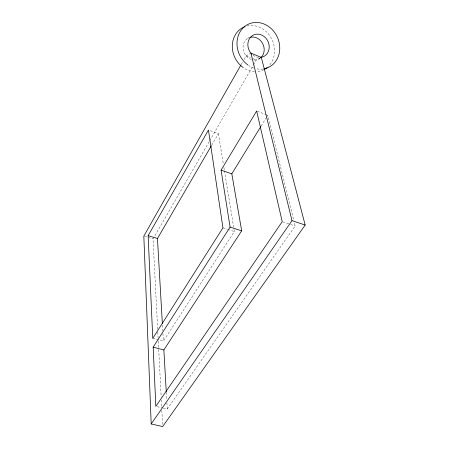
<?xml version="1.0" encoding="UTF-8"?>
<svg xmlns="http://www.w3.org/2000/svg" width="449" height="449" viewBox="0 0 449 449"><rect width="100%" height="100%" fill="white"/><g stroke="black" fill="none" stroke-linecap="round" stroke-linejoin="round"><path stroke-width="0.34" stroke-dasharray="2.25 1.68" d="M241.27 64.381L242.651 61.945M244.032 59.509L246.108 55.856L250.952 53.184M157.672 329.235L153.025 238.919L209.408 141.255M209.756 140.649L253.18 65.431M253.533 64.824L256.334 59.97L261.284 57.365M211.709 145.167L218.399 133.65L209.071 130.272M261.144 125.995L266.644 117.021M267.009 116.42L267.739 115.225L293.652 219.847M152.767 338.4L163.363 341.184L234.339 231.504L233.777 228.058M163.228 408.074L167.264 409.017L295.167 225.959L294.325 222.564M247.769 38.373L249.386 37.407M258.983 59.027L260.089 58.443M157.178 406.659L162.555 407.916M144.483 236.303L153.025 238.919M222.934 227.845L227.368 229.271M228.002 229.473L234.339 231.504M282.876 221.868L289.992 224.236M290.638 224.455L295.167 225.959M257.294 111.262L266.437 114.731M246.108 55.856L250.581 57.657M253.135 58.684L256.334 59.97M218.399 133.65L223.338 163.975M223.899 167.415L224.348 170.177M224.461 170.861L233.665 227.368M162.443 325.121L162.763 330.711M162.92 333.5L163.363 341.184M166.304 392.336L166.702 399.29M166.905 402.764L167.264 409.017M157.818 332.036L158.104 337.637M158.289 341.133L158.682 348.839M158.722 349.535L161.169 397.146M161.314 399.947L161.674 406.946M161.853 410.448L162.611 425.152M260.083 58.336A11.764 10.327 65.8 0 1 253.707 60.054M251.507 59.588A11.764 10.327 65.8 0 1 243.139 49.053A11.764 10.327 65.8 0 1 248.724 37.862M263.9 69.657A23.533 20.654 65.8 0 1 256.401 71.627M254.639 71.627A23.533 20.654 65.8 0 1 243.481 67.771M247.04 26.003A23.533 20.654 65.8 0 1 271.297 38.103A23.533 20.654 65.8 0 1 269.058 65.75M268.755 66.065A23.533 20.654 65.8 0 1 268.446 66.373M258.635 57.45A11.915 10.428 66 0 1 252.877 55.064M263.12 69.006A23.836 20.862 66 0 1 255.992 68.675M253.775 68.035A23.836 20.862 66 0 1 248.701 65.515"/><path stroke-width="0.67" d="M240.922 64.987L143.826 236.101L151.19 423.957L162.684 426.55L305.174 225.044L261.284 57.365L250.952 53.184L291.996 220.639L151.19 423.957M148.136 235.652L208.454 130.047L222.934 227.845L152.767 338.4L148.136 235.652L157.459 238.514L162.358 323.723M157.459 238.514L211.356 145.773M221.082 170.126L256.643 111.015L282.23 221.654L155.831 406.345L153.165 347.161L230.084 227.099L221.082 170.126L231.819 173.847L241.68 230.837L163.868 349.934L166.265 391.64M231.819 173.847L260.779 126.59M153.165 347.161L163.868 349.934M230.084 227.099L241.68 230.837M291.996 220.639L305.174 225.044M251.44 53.74A11.915 10.428 66 0 1 252.243 35.729A11.915 10.428 66 0 1 268.322 42.195A11.915 10.428 66 0 1 260.633 57.438M251.782 54.093A11.915 10.428 66 0 1 251.608 53.919M247.904 64.97A23.836 20.862 66 0 1 243.105 27.883A23.836 20.862 66 0 1 276.82 36.049A23.836 20.862 66 0 1 263.99 68.865M243.089 67.496A23.533 20.654 65.8 0 1 232.318 45.192A23.533 20.654 65.8 0 1 244.963 26.631M267.149 67.535A23.533 20.654 65.8 0 1 266.813 67.805M266.465 68.068A23.533 20.654 65.8 0 1 266.117 68.321M265.757 68.562A23.533 20.654 65.8 0 1 264.281 69.455M249.941 37.402A11.764 10.327 65.8 0 1 262.592 43.43A11.764 10.327 65.8 0 1 260.92 57.646"/></g></svg>
